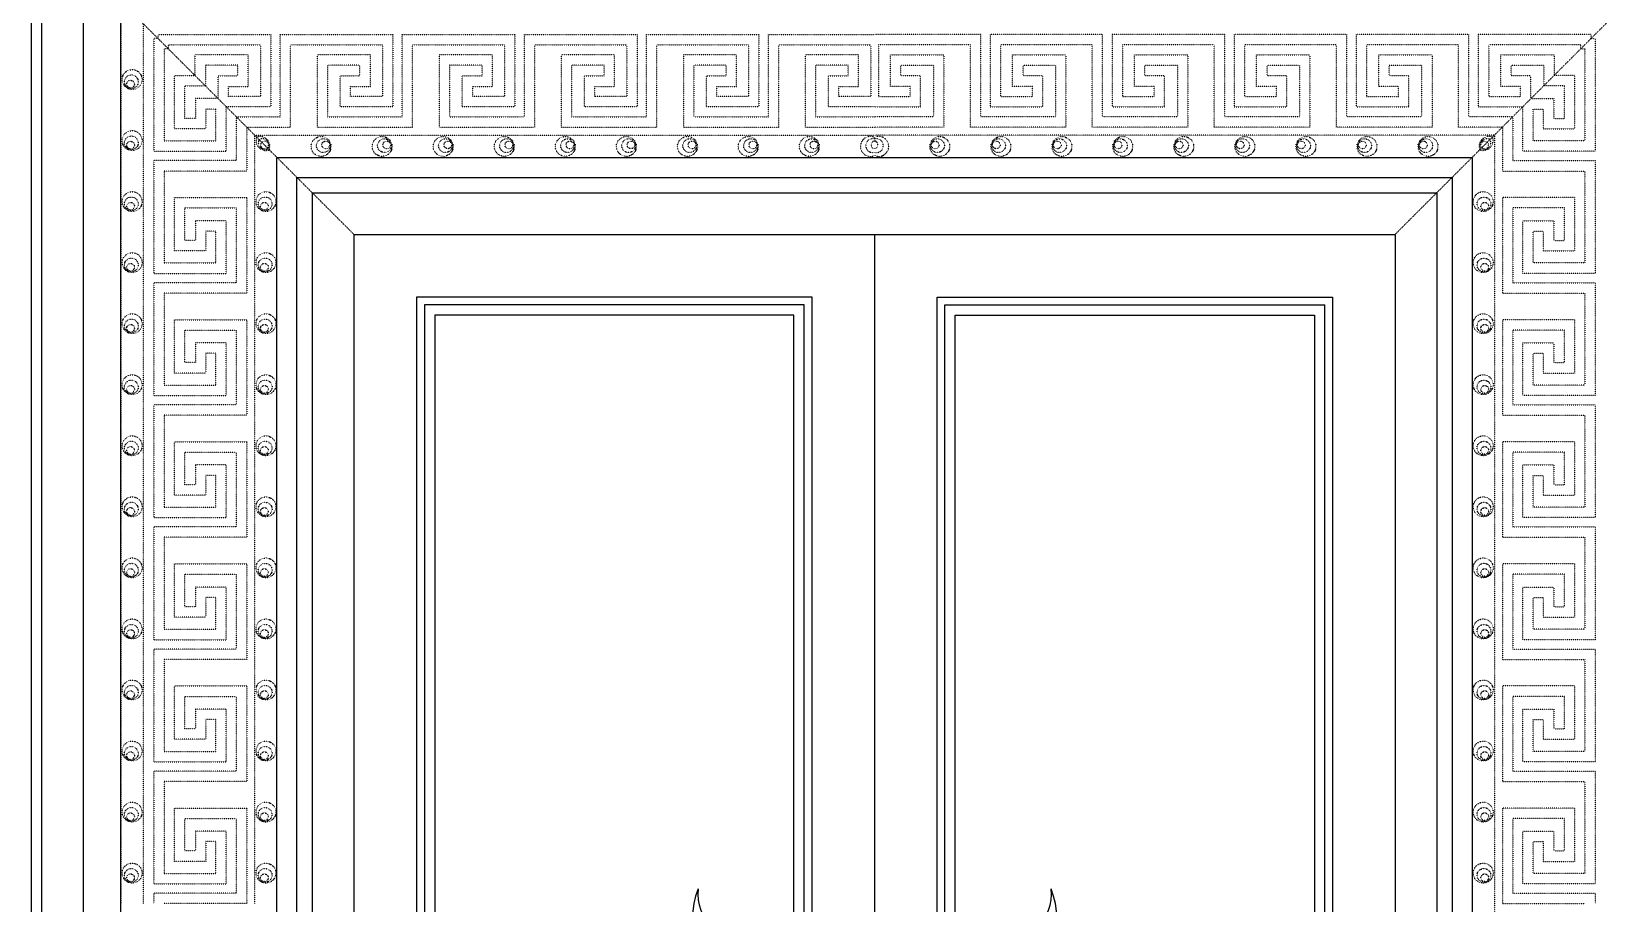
# Model space of a CAD drawing. Header units: millimetres. Extents: x 981 to 33574, y 16402 to 34985.
# Drawn here: x 29014 to 32029, y 31397 to 33073 of the extents above; entities that cross this region are included whole.
import ezdxf

# ---------------------------------------------------------------- set-up
doc = ezdxf.new("R2010")
doc.units = ezdxf.units.MM
doc.linetypes.add('DOT', pattern=[0.25, 0, -0.25])
doc.styles.add('DIM_FONT', font='SIMPLEX.shx', dxfattribs={"width": 0.8})
doc.styles.get("Standard").update_dxf_attribs({"font": 'arial.ttf'})

# ---------------------------------------------------------------- blocks, each defined once
blk = doc.blocks.new('A$C409B35DF')
for p, q in [((54.8, 0), (54.8, 3795)), ((74.8, 0), (74.8, 3775)), ((154.8, 0), (154.8, 3695)), ((226.6, 0), (226.6, 3677.5)), ((526.3, 0), (526.3, 3323.4)), ((526.3, 3323.4), (1674.8, 3323.4)), ((1674.8, 3323.4), (2823.2, 3323.4)), ((2823.2, 3323.4), (2823.2, 0)), ((564.8, 0), (564.8, 3285)), ((564.8, 3285), (2784.8, 3285)), ((2784.8, 3285), (2784.8, 0)), ((594.8, 0), (594.8, 3255)), ((594.8, 3255), (2754.8, 3255)), ((2754.8, 3255), (2754.8, 0)), ((674.8, 0), (674.8, 3175)), ((674.8, 3175), (2674.8, 3175)), ((1674.8, 3175), (1674.8, 0)), ((2674.8, 3175), (2674.8, 0)), ((1554.8, 3055), (794.8, 3055)), ((794.8, 3055), (794.8, 120)), ((1554.8, 1776.8), (1554.8, 3055)), ((1794.8, 1776.8), (1794.8, 3055)), ((1794.8, 3055), (2554.8, 3055)), ((2554.8, 3055), (2554.8, 120)), ((1539.8, 3040), (809.8, 3040)), ((809.8, 3040), (809.8, 135)), ((1519.8, 3020), (829.8, 3020)), ((829.8, 3020), (829.8, 155)), ((1519.8, 1804.5), (1519.8, 3020)), ((1539.8, 1791.1), (1539.8, 3040)), ((1809.8, 1791.1), (1809.8, 3040)), ((1809.8, 3040), (2539.8, 3040)), ((1829.8, 1804.5), (1829.8, 3020)), ((1829.8, 3020), (2519.8, 3020)), ((2519.8, 3020), (2519.8, 155)), ((2539.8, 135), (2539.8, 3040))]:
    blk.add_line(p, q)
at = {"linetype": 'DOT'}
for p, q in [((674.8, 3175), (54.8, 3795)), ((2674.8, 3175), (3294.8, 3795)), ((226.6, 3623.1), (226.6, 1889.4)), ((269.2, 3580.5), (269.2, 1889.4)), ((298, 3559.6), (514.7, 3559.6)), ((298, 3551.7), (298, 3559.6)), ((514.7, 3559.6), (514.7, 3420.6)), ((532.6, 3559.6), (749.3, 3559.6)), ((532.6, 3401.3), (532.6, 3559.6)), ((749.3, 3559.6), (749.3, 3420.6)), ((767.3, 3559.6), (983.9, 3559.6)), ((767.3, 3401.3), (767.3, 3559.6)), ((983.9, 3559.6), (983.9, 3420.6)), ((1001.9, 3559.6), (1218.5, 3559.6)), ((1001.9, 3401.3), (1001.9, 3559.6)), ((1218.5, 3559.6), (1218.5, 3420.6)), ((1236.5, 3559.6), (1452.7, 3559.6)), ((1236.5, 3401.3), (1236.5, 3559.6)), ((1452.7, 3559.6), (1452.7, 3420.6)), ((1470.7, 3559.6), (1674.8, 3559.6)), ((1470.7, 3401.3), (1470.7, 3559.6)), ((1878.8, 3559.6), (1674.8, 3559.6)), ((1878.8, 3401.3), (1878.8, 3559.6)), ((2113, 3559.6), (1896.8, 3559.6)), ((1896.8, 3559.6), (1896.8, 3420.6)), ((2113, 3401.3), (2113, 3559.6)), ((2347.6, 3559.6), (2131, 3559.6)), ((2131, 3559.6), (2131, 3420.6)), ((2347.6, 3401.3), (2347.6, 3559.6)), ((2582.2, 3559.6), (2365.6, 3559.6)), ((2365.6, 3559.6), (2365.6, 3420.6)), ((2582.2, 3401.3), (2582.2, 3559.6)), ((2816.9, 3559.6), (2600.2, 3559.6)), ((2600.2, 3559.6), (2600.2, 3420.6)), ((2816.9, 3401.3), (2816.9, 3559.6)), ((3051.5, 3559.6), (2834.8, 3559.6)), ((2834.8, 3559.6), (2834.8, 3420.6)), ((3051.5, 3551.7), (3051.5, 3559.6)), ((298, 3551.7), (290.1, 3551.7)), ((298, 3551.7), (290.1, 3551.7)), ((290.1, 3551.7), (290.1, 3335.1)), ((318, 3531.7), (310.1, 3531.7)), ((318, 3531.7), (310.1, 3531.7)), ((310.1, 3531.7), (310.1, 3355.1)), ((318, 3539.6), (494.7, 3539.6)), ((318, 3531.7), (318, 3539.6)), ((494.7, 3539.6), (494.7, 3440.6)), ((552.6, 3539.6), (729.3, 3539.6)), ((552.6, 3381.3), (552.6, 3539.6)), ((729.3, 3539.6), (729.3, 3440.6)), ((787.3, 3539.6), (963.9, 3539.6)), ((787.3, 3381.3), (787.3, 3539.6)), ((963.9, 3539.6), (963.9, 3440.6)), ((1021.9, 3539.6), (1198.5, 3539.6)), ((1021.9, 3381.3), (1021.9, 3539.6)), ((1198.5, 3539.6), (1198.5, 3440.6)), ((1256.5, 3539.6), (1432.7, 3539.6)), ((1256.5, 3381.3), (1256.5, 3539.6)), ((1432.7, 3539.6), (1432.7, 3440.6)), ((1490.7, 3539.6), (1667.3, 3539.6)), ((1490.7, 3381.3), (1490.7, 3539.6)), ((1667.3, 3539.6), (1667.3, 3440.6)), ((1858.8, 3539.6), (1682.2, 3539.6)), ((1682.2, 3539.6), (1682.2, 3440.6)), ((1858.8, 3381.3), (1858.8, 3539.6)), ((2093, 3539.6), (1916.8, 3539.6)), ((1916.8, 3539.6), (1916.8, 3440.6)), ((2093, 3381.3), (2093, 3539.6)), ((2327.6, 3539.6), (2151, 3539.6)), ((2151, 3539.6), (2151, 3440.6)), ((2327.6, 3381.3), (2327.6, 3539.6)), ((2562.2, 3539.6), (2385.6, 3539.6)), ((2385.6, 3539.6), (2385.6, 3440.6)), ((2562.2, 3381.3), (2562.2, 3539.6)), ((2796.9, 3539.6), (2620.2, 3539.6)), ((2620.2, 3539.6), (2620.2, 3440.6)), ((2796.9, 3381.3), (2796.9, 3539.6)), ((3031.5, 3539.6), (2854.8, 3539.6)), ((2854.8, 3539.6), (2854.8, 3440.6)), ((3031.5, 3531.7), (3031.5, 3539.6)), ((3031.5, 3531.7), (3039.4, 3531.7)), ((3039.4, 3531.7), (3039.4, 3355.1)), ((3051.5, 3551.7), (3059.4, 3551.7)), ((3059.4, 3551.7), (3059.4, 3335.1)), ((471.5, 3520.4), (369, 3520.4)), ((369, 3520.4), (369, 3480.8)), ((451.5, 3500.4), (389, 3500.4)), ((389, 3500.4), (389, 3460.8)), ((451.5, 3479.8), (451.5, 3500.4)), ((471.5, 3459.8), (471.5, 3520.4)), ((706.1, 3520.4), (603.6, 3520.4)), ((603.6, 3520.4), (603.6, 3381.3)), ((686.1, 3500.4), (623.6, 3500.4)), ((623.6, 3500.4), (623.6, 3401.3)), ((686.1, 3479.8), (686.1, 3500.4)), ((706.1, 3459.8), (706.1, 3520.4)), ((940.7, 3520.4), (838.2, 3520.4)), ((838.2, 3520.4), (838.2, 3381.3)), ((920.7, 3500.4), (858.2, 3500.4)), ((858.2, 3500.4), (858.2, 3401.3)), ((920.7, 3479.8), (920.7, 3500.4)), ((940.7, 3459.8), (940.7, 3520.4)), ((1175.3, 3520.4), (1072.8, 3520.4)), ((1072.8, 3520.4), (1072.8, 3381.3)), ((1155.3, 3500.4), (1092.8, 3500.4)), ((1092.8, 3500.4), (1092.8, 3401.3)), ((1155.3, 3479.8), (1155.3, 3500.4)), ((1175.3, 3459.8), (1175.3, 3520.4)), ((1409.5, 3520.4), (1307.5, 3520.4)), ((1307.5, 3520.4), (1307.5, 3381.3)), ((1389.9, 3500.4), (1327.5, 3500.4)), ((1327.5, 3500.4), (1327.5, 3401.3)), ((1389.9, 3479.8), (1389.9, 3500.4)), ((1409.5, 3459.8), (1409.5, 3520.4)), ((1644.1, 3520.4), (1541.6, 3520.4)), ((1541.6, 3520.4), (1541.6, 3381.3)), ((1624.1, 3500.4), (1561.6, 3500.4)), ((1561.6, 3500.4), (1561.6, 3401.3)), ((1624.1, 3479.8), (1624.1, 3500.4)), ((1644.1, 3459.8), (1644.1, 3520.4)), ((1705.4, 3520.4), (1807.9, 3520.4)), ((1705.4, 3459.8), (1705.4, 3520.4)), ((1725.4, 3479.8), (1725.4, 3500.4)), ((1725.4, 3500.4), (1787.9, 3500.4)), ((1787.9, 3500.4), (1787.9, 3401.3)), ((1807.9, 3520.4), (1807.9, 3381.3)), ((1940, 3520.4), (2042.5, 3520.4)), ((1940, 3459.8), (1940, 3520.4)), ((1960, 3479.8), (1960, 3500.4)), ((1960, 3500.4), (2022.5, 3500.4)), ((2022.5, 3500.4), (2022.5, 3401.3)), ((2042.5, 3520.4), (2042.5, 3381.3)), ((2174.2, 3520.4), (2276.7, 3520.4)), ((2174.2, 3459.8), (2174.2, 3520.4)), ((2194.2, 3479.8), (2194.2, 3500.4)), ((2194.2, 3500.4), (2256.7, 3500.4)), ((2256.7, 3500.4), (2256.7, 3401.3)), ((2276.7, 3520.4), (2276.7, 3381.3)), ((2408.8, 3520.4), (2511.3, 3520.4)), ((2408.8, 3459.8), (2408.8, 3520.4)), ((2428.8, 3479.8), (2428.8, 3500.4)), ((2428.8, 3500.4), (2491.3, 3500.4)), ((2491.3, 3500.4), (2491.3, 3401.3)), ((2511.3, 3520.4), (2511.3, 3381.3)), ((2643.4, 3520.4), (2745.9, 3520.4)), ((2643.4, 3459.8), (2643.4, 3520.4)), ((2663.4, 3479.8), (2663.4, 3500.4)), ((2663.4, 3500.4), (2725.9, 3500.4)), ((2725.9, 3500.4), (2725.9, 3401.3)), ((2745.9, 3520.4), (2745.9, 3381.3)), ((2878, 3520.4), (2980.5, 3520.4)), ((2878, 3459.8), (2878, 3520.4)), ((2898, 3479.8), (2898, 3500.4)), ((2898, 3500.4), (2960.5, 3500.4)), ((2960.5, 3500.4), (2960.5, 3460.8)), ((2980.5, 3520.4), (2980.5, 3480.8)), ((329.4, 3480.8), (369, 3480.8)), ((329.4, 3378.3), (329.4, 3480.8)), ((413.5, 3479.8), (451.5, 3479.8)), ((413.5, 3436.2), (413.5, 3479.8)), ((648.1, 3479.8), (686.1, 3479.8)), ((648.1, 3420.6), (648.1, 3479.8)), ((882.7, 3479.8), (920.7, 3479.8)), ((882.7, 3420.6), (882.7, 3479.8)), ((1117.4, 3479.8), (1155.3, 3479.8)), ((1117.4, 3420.6), (1117.4, 3479.8)), ((1352, 3479.8), (1389.9, 3479.8)), ((1352, 3420.6), (1352, 3479.8)), ((1586.2, 3479.8), (1624.1, 3479.8)), ((1586.2, 3420.6), (1586.2, 3479.8)), ((1763.3, 3479.8), (1725.4, 3479.8)), ((1763.3, 3420.6), (1763.3, 3479.8)), ((1998, 3479.8), (1960, 3479.8)), ((1998, 3420.6), (1998, 3479.8)), ((2232.1, 3479.8), (2194.2, 3479.8)), ((2232.1, 3420.6), (2232.1, 3479.8)), ((2466.8, 3479.8), (2428.8, 3479.8)), ((2466.8, 3420.6), (2466.8, 3479.8)), ((2701.4, 3479.8), (2663.4, 3479.8)), ((2701.4, 3420.6), (2701.4, 3479.8)), ((2936, 3479.8), (2898, 3479.8)), ((2936, 3436.2), (2936, 3479.8)), ((3020.1, 3480.8), (2980.5, 3480.8)), ((3020.1, 3378.3), (3020.1, 3480.8)), ((349.4, 3460.8), (389, 3460.8)), ((349.4, 3398.3), (349.4, 3460.8)), ((433.5, 3440.6), (433.5, 3459.8)), ((433.5, 3459.8), (471.5, 3459.8)), ((494.7, 3440.6), (433.5, 3440.6)), ((668.1, 3440.6), (668.1, 3459.8)), ((668.1, 3459.8), (706.1, 3459.8)), ((729.3, 3440.6), (668.1, 3440.6)), ((902.7, 3440.6), (902.7, 3459.8)), ((902.7, 3459.8), (940.7, 3459.8)), ((963.9, 3440.6), (902.7, 3440.6)), ((1137.4, 3440.6), (1137.4, 3459.8)), ((1137.4, 3459.8), (1175.3, 3459.8)), ((1198.5, 3440.6), (1137.4, 3440.6)), ((1372, 3440.6), (1372, 3459.8)), ((1372, 3459.8), (1409.5, 3459.8)), ((1432.7, 3440.6), (1372, 3440.6)), ((1606.2, 3440.6), (1606.2, 3459.8)), ((1606.2, 3459.8), (1644.1, 3459.8)), ((1667.3, 3440.6), (1606.2, 3440.6)), ((1682.2, 3440.6), (1743.3, 3440.6)), ((1743.3, 3459.8), (1705.4, 3459.8)), ((1743.3, 3440.6), (1743.3, 3459.8)), ((1916.8, 3440.6), (1978, 3440.6)), ((1978, 3459.8), (1940, 3459.8)), ((1978, 3440.6), (1978, 3459.8)), ((2151, 3440.6), (2212.1, 3440.6)), ((2212.1, 3459.8), (2174.2, 3459.8)), ((2212.1, 3440.6), (2212.1, 3459.8)), ((2385.6, 3440.6), (2446.8, 3440.6)), ((2446.8, 3459.8), (2408.8, 3459.8)), ((2446.8, 3440.6), (2446.8, 3459.8)), ((2620.2, 3440.6), (2681.4, 3440.6)), ((2681.4, 3459.8), (2643.4, 3459.8)), ((2681.4, 3440.6), (2681.4, 3459.8)), ((2854.8, 3440.6), (2916, 3440.6)), ((2916, 3459.8), (2878, 3459.8)), ((2916, 3440.6), (2916, 3459.8)), ((3000.1, 3460.8), (2960.5, 3460.8)), ((3000.1, 3398.3), (3000.1, 3460.8)), ((413.5, 3436.2), (369.9, 3436.2)), ((369.9, 3436.2), (369.9, 3398.3)), ((409.2, 3416.2), (389.9, 3416.2)), ((389.9, 3416.2), (389.9, 3378.3)), ((409.2, 3355.1), (409.2, 3416.2)), ((514.7, 3420.6), (429.2, 3420.6)), ((429.2, 3335.1), (429.2, 3420.6)), ((749.3, 3420.6), (648.1, 3420.6)), ((983.9, 3420.6), (882.7, 3420.6)), ((1218.5, 3420.6), (1117.4, 3420.6)), ((1452.7, 3420.6), (1352, 3420.6)), ((1674.8, 3420.6), (1586.2, 3420.6)), ((1674.8, 3420.6), (1763.3, 3420.6)), ((1896.8, 3420.6), (1998, 3420.6)), ((2131, 3420.6), (2232.1, 3420.6)), ((2365.6, 3420.6), (2466.8, 3420.6)), ((2600.2, 3420.6), (2701.4, 3420.6)), ((2834.8, 3420.6), (2920.3, 3420.6)), ((2920.3, 3335.1), (2920.3, 3420.6)), ((2936, 3436.2), (2979.6, 3436.2)), ((2940.3, 3355.1), (2940.3, 3416.2)), ((2940.3, 3416.2), (2959.6, 3416.2)), ((2959.6, 3416.2), (2959.6, 3378.3)), ((2979.6, 3436.2), (2979.6, 3398.3)), ((389.9, 3378.3), (329.4, 3378.3)), ((369.9, 3398.3), (349.4, 3398.3)), ((448.4, 3401.3), (532.6, 3401.3)), ((448.4, 3401.3), (448.4, 3317.1)), ((468.4, 3381.3), (552.6, 3381.3)), ((468.4, 3381.3), (468.4, 3297.1)), ((603.6, 3381.3), (787.3, 3381.3)), ((623.6, 3401.3), (767.3, 3401.3)), ((838.2, 3381.3), (1021.9, 3381.3)), ((858.2, 3401.3), (1001.9, 3401.3)), ((1072.8, 3381.3), (1256.5, 3381.3)), ((1092.8, 3401.3), (1236.5, 3401.3)), ((1307.5, 3381.3), (1490.7, 3381.3)), ((1327.5, 3401.3), (1470.7, 3401.3)), ((1541.6, 3381.3), (1674.8, 3381.3)), ((1561.6, 3401.3), (1674.8, 3401.3)), ((1787.9, 3401.3), (1674.8, 3401.3)), ((1807.9, 3381.3), (1674.8, 3381.3)), ((2042.5, 3381.3), (1858.8, 3381.3)), ((2022.5, 3401.3), (1878.8, 3401.3)), ((2276.7, 3381.3), (2093, 3381.3)), ((2256.7, 3401.3), (2113, 3401.3)), ((2511.3, 3381.3), (2327.6, 3381.3)), ((2491.3, 3401.3), (2347.6, 3401.3)), ((2745.9, 3381.3), (2562.2, 3381.3)), ((2725.9, 3401.3), (2582.2, 3401.3)), ((2881.1, 3381.3), (2796.9, 3381.3)), ((2901.1, 3401.3), (2816.9, 3401.3)), ((2881.1, 3381.3), (2881.1, 3297.1)), ((2901.1, 3401.3), (2901.1, 3317.1)), ((2959.6, 3378.3), (3020.1, 3378.3)), ((2979.6, 3398.3), (3000.1, 3398.3)), ((310.1, 3355.1), (409.2, 3355.1)), ((483.7, 3366), (1674.8, 3366)), ((483.7, 3366), (483.7, 1889.4)), ((2865.8, 3366), (1674.8, 3366)), ((2865.8, 3366), (2865.8, 0)), ((3039.4, 3355.1), (2940.3, 3355.1)), ((290.1, 3335.1), (429.2, 3335.1)), ((290.1, 3317.1), (290.1, 3100.5)), ((448.4, 3317.1), (290.1, 3317.1)), ((2901.1, 3317.1), (3059.4, 3317.1)), ((3059.4, 3335.1), (2920.3, 3335.1)), ((3059.4, 3317.1), (3059.4, 3100.5)), ((310.1, 3297.1), (310.1, 3120.5)), ((468.4, 3297.1), (310.1, 3297.1)), ((2881.1, 3297.1), (3039.4, 3297.1)), ((3039.4, 3297.1), (3039.4, 3120.5)), ((329.4, 3143.7), (329.4, 3246.1)), ((329.4, 3246.1), (468.4, 3246.1)), ((349.4, 3163.7), (349.4, 3226.1)), ((349.4, 3226.1), (448.4, 3226.1)), ((448.4, 3226.1), (448.4, 3082.5)), ((468.4, 3246.1), (468.4, 3062.5)), ((2881.1, 3246.1), (2881.1, 3062.5)), ((3020.1, 3246.1), (2881.1, 3246.1)), ((2901.1, 3226.1), (2901.1, 3082.5)), ((3000.1, 3226.1), (2901.1, 3226.1)), ((3000.1, 3163.7), (3000.1, 3226.1)), ((3020.1, 3143.7), (3020.1, 3246.1)), ((429.2, 3201.6), (369.9, 3201.6)), ((369.9, 3201.6), (369.9, 3163.7)), ((429.2, 3100.5), (429.2, 3201.6)), ((2920.3, 3100.5), (2920.3, 3201.6)), ((2920.3, 3201.6), (2979.6, 3201.6)), ((2979.6, 3201.6), (2979.6, 3163.7)), ((409.2, 3181.6), (389.9, 3181.6)), ((389.9, 3181.6), (389.9, 3143.7)), ((409.2, 3120.5), (409.2, 3181.6)), ((2940.3, 3120.5), (2940.3, 3181.6)), ((2940.3, 3181.6), (2959.6, 3181.6)), ((2959.6, 3181.6), (2959.6, 3143.7)), ((389.9, 3143.7), (329.4, 3143.7)), ((369.9, 3163.7), (349.4, 3163.7)), ((2959.6, 3143.7), (3020.1, 3143.7)), ((2979.6, 3163.7), (3000.1, 3163.7)), ((310.1, 3120.5), (409.2, 3120.5)), ((3039.4, 3120.5), (2940.3, 3120.5)), ((290.1, 3100.5), (429.2, 3100.5)), ((448.4, 3082.5), (290.1, 3082.5)), ((290.1, 3082.5), (290.1, 2865.8)), ((2901.1, 3082.5), (3059.4, 3082.5)), ((3059.4, 3100.5), (2920.3, 3100.5)), ((3059.4, 3082.5), (3059.4, 2865.8)), ((468.4, 3062.5), (310.1, 3062.5)), ((310.1, 3062.5), (310.1, 2885.8)), ((2881.1, 3062.5), (3039.4, 3062.5)), ((3039.4, 3062.5), (3039.4, 2885.8)), ((329.4, 2909), (329.4, 3011.5)), ((329.4, 3011.5), (468.4, 3011.5)), ((349.4, 2929), (349.4, 2991.5)), ((349.4, 2991.5), (448.4, 2991.5)), ((448.4, 2991.5), (448.4, 2847.9)), ((468.4, 3011.5), (468.4, 2827.9)), ((3020.1, 3011.5), (2881.1, 3011.5)), ((2881.1, 3011.5), (2881.1, 2827.9)), ((3000.1, 2991.5), (2901.1, 2991.5)), ((2901.1, 2991.5), (2901.1, 2847.9)), ((3000.1, 2929), (3000.1, 2991.5)), ((3020.1, 2909), (3020.1, 3011.5)), ((429.2, 2967), (369.9, 2967)), ((369.9, 2967), (369.9, 2929)), ((429.2, 2865.8), (429.2, 2967)), ((2920.3, 2865.8), (2920.3, 2967)), ((2920.3, 2967), (2979.6, 2967)), ((2979.6, 2967), (2979.6, 2929)), ((369.9, 2929), (349.4, 2929)), ((409.2, 2947), (389.9, 2947)), ((389.9, 2947), (389.9, 2909)), ((409.2, 2885.8), (409.2, 2947)), ((2940.3, 2885.8), (2940.3, 2947)), ((2940.3, 2947), (2959.6, 2947)), ((2959.6, 2947), (2959.6, 2909)), ((2979.6, 2929), (3000.1, 2929)), ((389.9, 2909), (329.4, 2909)), ((2959.6, 2909), (3020.1, 2909)), ((290.1, 2865.8), (429.2, 2865.8)), ((310.1, 2885.8), (409.2, 2885.8)), ((3059.4, 2865.8), (2920.3, 2865.8)), ((3039.4, 2885.8), (2940.3, 2885.8)), ((448.4, 2847.9), (290.1, 2847.9)), ((290.1, 2847.9), (290.1, 2631.2)), ((2901.1, 2847.9), (3059.4, 2847.9)), ((3059.4, 2847.9), (3059.4, 2631.2)), ((468.4, 2827.9), (310.1, 2827.9)), ((310.1, 2827.9), (310.1, 2651.2)), ((2881.1, 2827.9), (3039.4, 2827.9)), ((3039.4, 2827.9), (3039.4, 2651.2)), ((329.4, 2674.4), (329.4, 2776.9)), ((329.4, 2776.9), (468.4, 2776.9)), ((468.4, 2776.9), (468.4, 2593.3)), ((3020.1, 2776.9), (2881.1, 2776.9)), ((2881.1, 2776.9), (2881.1, 2593.3)), ((3020.1, 2674.4), (3020.1, 2776.9)), ((349.4, 2694.4), (349.4, 2756.9)), ((349.4, 2756.9), (448.4, 2756.9)), ((448.4, 2756.9), (448.4, 2613.3)), ((3000.1, 2756.9), (2901.1, 2756.9)), ((2901.1, 2756.9), (2901.1, 2613.3)), ((3000.1, 2694.4), (3000.1, 2756.9)), ((429.2, 2732.4), (369.9, 2732.4)), ((369.9, 2732.4), (369.9, 2694.4)), ((429.2, 2631.2), (429.2, 2732.4)), ((2920.3, 2732.4), (2979.6, 2732.4)), ((2920.3, 2631.2), (2920.3, 2732.4)), ((2979.6, 2732.4), (2979.6, 2694.4)), ((369.9, 2694.4), (349.4, 2694.4)), ((409.2, 2712.4), (389.9, 2712.4)), ((389.9, 2712.4), (389.9, 2674.4)), ((409.2, 2651.2), (409.2, 2712.4)), ((2940.3, 2651.2), (2940.3, 2712.4)), ((2940.3, 2712.4), (2959.6, 2712.4)), ((2959.6, 2712.4), (2959.6, 2674.4)), ((2979.6, 2694.4), (3000.1, 2694.4)), ((389.9, 2674.4), (329.4, 2674.4)), ((2959.6, 2674.4), (3020.1, 2674.4)), ((290.1, 2631.2), (429.2, 2631.2)), ((310.1, 2651.2), (409.2, 2651.2)), ((3059.4, 2631.2), (2920.3, 2631.2)), ((3039.4, 2651.2), (2940.3, 2651.2)), ((448.4, 2613.3), (290.1, 2613.3)), ((290.1, 2613.3), (290.1, 2396.6)), ((468.4, 2593.3), (310.1, 2593.3)), ((310.1, 2593.3), (310.1, 2416.6)), ((2881.1, 2593.3), (3039.4, 2593.3)), ((2901.1, 2613.3), (3059.4, 2613.3)), ((3039.4, 2593.3), (3039.4, 2416.6)), ((3059.4, 2613.3), (3059.4, 2396.6)), ((329.4, 2439.8), (329.4, 2542.3)), ((329.4, 2542.3), (468.4, 2542.3)), ((468.4, 2542.3), (468.4, 2358.6)), ((2881.1, 2542.3), (2881.1, 2358.6)), ((3020.1, 2542.3), (2881.1, 2542.3)), ((3020.1, 2439.8), (3020.1, 2542.3)), ((349.4, 2459.8), (349.4, 2522.3)), ((349.4, 2522.3), (448.4, 2522.3)), ((448.4, 2522.3), (448.4, 2378.6)), ((3000.1, 2522.3), (2901.1, 2522.3)), ((2901.1, 2522.3), (2901.1, 2378.6)), ((3000.1, 2459.8), (3000.1, 2522.3)), ((429.2, 2497.8), (369.9, 2497.8)), ((369.9, 2497.8), (369.9, 2459.8)), ((409.2, 2477.8), (389.9, 2477.8)), ((389.9, 2477.8), (389.9, 2439.8)), ((409.2, 2416.6), (409.2, 2477.8)), ((429.2, 2396.6), (429.2, 2497.8)), ((2920.3, 2396.6), (2920.3, 2497.8)), ((2920.3, 2497.8), (2979.6, 2497.8)), ((2940.3, 2416.6), (2940.3, 2477.8)), ((2940.3, 2477.8), (2959.6, 2477.8)), ((2959.6, 2477.8), (2959.6, 2439.8)), ((2979.6, 2497.8), (2979.6, 2459.8)), ((369.9, 2459.8), (349.4, 2459.8)), ((2979.6, 2459.8), (3000.1, 2459.8)), ((310.1, 2416.6), (409.2, 2416.6)), ((389.9, 2439.8), (329.4, 2439.8)), ((3039.4, 2416.6), (2940.3, 2416.6)), ((2959.6, 2439.8), (3020.1, 2439.8)), ((290.1, 2396.6), (429.2, 2396.6)), ((3059.4, 2396.6), (2920.3, 2396.6)), ((448.4, 2378.6), (290.1, 2378.6)), ((290.1, 2378.6), (290.1, 2162)), ((468.4, 2358.6), (310.1, 2358.6)), ((310.1, 2358.6), (310.1, 2182)), ((2881.1, 2358.6), (3039.4, 2358.6)), ((2901.1, 2378.6), (3059.4, 2378.6)), ((3039.4, 2358.6), (3039.4, 2182)), ((3059.4, 2378.6), (3059.4, 2162)), ((329.4, 2205.2), (329.4, 2307.7)), ((329.4, 2307.7), (468.4, 2307.7)), ((468.4, 2307.7), (468.4, 2124)), ((2881.1, 2307.7), (2881.1, 2124)), ((3020.1, 2307.7), (2881.1, 2307.7)), ((3020.1, 2205.2), (3020.1, 2307.7)), ((349.4, 2225.2), (349.4, 2287.7)), ((349.4, 2287.7), (448.4, 2287.7)), ((369.9, 2263.2), (369.9, 2225.2)), ((429.2, 2263.2), (369.9, 2263.2)), ((429.2, 2162), (429.2, 2263.2)), ((448.4, 2287.7), (448.4, 2144)), ((2901.1, 2287.7), (2901.1, 2144)), ((3000.1, 2287.7), (2901.1, 2287.7)), ((2920.3, 2263.2), (2979.6, 2263.2)), ((2920.3, 2162), (2920.3, 2263.2)), ((2979.6, 2263.2), (2979.6, 2225.2)), ((3000.1, 2225.2), (3000.1, 2287.7)), ((389.9, 2243.2), (389.9, 2205.2)), ((409.2, 2243.2), (389.9, 2243.2)), ((409.2, 2182), (409.2, 2243.2)), ((2940.3, 2243.2), (2959.6, 2243.2)), ((2940.3, 2182), (2940.3, 2243.2)), ((2959.6, 2243.2), (2959.6, 2205.2)), ((389.9, 2205.2), (329.4, 2205.2)), ((369.9, 2225.2), (349.4, 2225.2)), ((2959.6, 2205.2), (3020.1, 2205.2)), ((2979.6, 2225.2), (3000.1, 2225.2)), ((310.1, 2182), (409.2, 2182)), ((3039.4, 2182), (2940.3, 2182)), ((290.1, 2162), (429.2, 2162)), ((448.4, 2144), (290.1, 2144)), ((290.1, 2144), (290.1, 1927.4)), ((2901.1, 2144), (3059.4, 2144)), ((3059.4, 2162), (2920.3, 2162)), ((3059.4, 2144), (3059.4, 1927.4)), ((468.4, 2124), (310.1, 2124)), ((310.1, 2124), (310.1, 1947.4)), ((2881.1, 2124), (3039.4, 2124)), ((3039.4, 2124), (3039.4, 1947.4)), ((329.4, 1970.6), (329.4, 2073)), ((329.4, 2073), (468.4, 2073)), ((349.4, 1990.6), (349.4, 2053)), ((349.4, 2053), (448.4, 2053)), ((448.4, 2053), (448.4, 1909.4)), ((468.4, 2073), (468.4, 1889.4)), ((3020.1, 2073), (2881.1, 2073)), ((2881.1, 2073), (2881.1, 1889.4)), ((3000.1, 2053), (2901.1, 2053)), ((2901.1, 2053), (2901.1, 1909.4)), ((3000.1, 1990.6), (3000.1, 2053)), ((3020.1, 1970.6), (3020.1, 2073)), ((369.9, 2028.5), (369.9, 1990.6)), ((429.2, 2028.5), (369.9, 2028.5)), ((429.2, 1927.4), (429.2, 2028.5)), ((2920.3, 2028.5), (2979.6, 2028.5)), ((2920.3, 1927.4), (2920.3, 2028.5)), ((2979.6, 2028.5), (2979.6, 1990.6)), ((369.9, 1990.6), (349.4, 1990.6)), ((389.9, 2008.5), (389.9, 1970.6)), ((409.2, 2008.5), (389.9, 2008.5)), ((409.2, 1947.4), (409.2, 2008.5)), ((2940.3, 2008.5), (2959.6, 2008.5)), ((2940.3, 1947.4), (2940.3, 2008.5)), ((2959.6, 2008.5), (2959.6, 1970.6)), ((2979.6, 1990.6), (3000.1, 1990.6)), ((389.9, 1970.6), (329.4, 1970.6)), ((2959.6, 1970.6), (3020.1, 1970.6)), ((310.1, 1947.4), (409.2, 1947.4)), ((3039.4, 1947.4), (2940.3, 1947.4)), ((290.1, 1927.4), (429.2, 1927.4)), ((448.4, 1909.4), (290.1, 1909.4)), ((290.1, 1909.4), (290.1, 1889.4)), ((2901.1, 1909.4), (3059.4, 1909.4)), ((3059.4, 1927.4), (2920.3, 1927.4)), ((3059.4, 1909.4), (3059.4, 1889.4)), ((468.4, 1889.4), (310.1, 1889.4)), ((2881.1, 1889.4), (3039.4, 1889.4))]:
    blk.add_line(p, q, dxfattribs=at)
blk.add_lwpolyline([(526.3, 1889.4), (526.3, 3323.4), (1674.8, 3323.4), (2823.2, 3323.4), (2823.2, 0)], dxfattribs=at)
for centre, radius in [((248.3, 3473), 19.1), ((246.8, 3468.6), 13.2), ((245.3, 3464.2), 7.35), ((248.3, 3355.7), 19.1), ((246.8, 3351.3), 13.2), ((245.3, 3346.9), 7.35), ((611.3, 3344.4), 19.1), ((615.7, 3345.9), 13.2), ((620.2, 3347.3), 7.35), ((728.6, 3344.4), 19.1), ((733.1, 3345.9), 13.2), ((737.5, 3347.3), 7.35), ((845.9, 3344.4), 19.1), ((850.4, 3345.9), 13.2), ((854.8, 3347.3), 7.35), ((963.3, 3344.4), 19.1), ((967.7, 3345.9), 13.2), ((972.1, 3347.3), 7.35), ((1080.6, 3344.4), 19.1), ((1085, 3345.9), 13.2), ((1089.4, 3347.3), 7.35), ((1197.9, 3344.4), 19.1), ((1202.3, 3345.9), 13.2), ((1206.7, 3347.3), 7.35), ((1315.2, 3344.4), 19.1), ((1319.6, 3345.9), 13.2), ((1324, 3347.3), 7.35), ((1432, 3344.4), 19.1), ((1436.5, 3345.9), 13.2), ((1440.9, 3347.3), 7.35), ((1549.4, 3344.4), 19.1), ((1553.8, 3345.9), 13.2), ((1558.2, 3347.3), 7.35), ((1800.1, 3344.4), 19.1), ((1795.7, 3345.9), 13.2), ((1791.3, 3347.3), 7.35), ((1917.5, 3344.4), 19.1), ((1913, 3345.9), 13.2), ((1908.6, 3347.3), 7.35), ((2034.8, 3344.4), 19.1), ((2030.3, 3345.9), 13.2), ((2025.9, 3347.3), 7.35), ((2151.6, 3344.4), 19.1), ((2147.2, 3345.9), 13.2), ((2142.8, 3347.3), 7.35), ((2268.9, 3344.4), 19.1), ((2264.5, 3345.9), 13.2), ((2260.1, 3347.3), 7.35), ((2386.2, 3344.4), 19.1), ((2381.8, 3345.9), 13.2), ((2377.4, 3347.3), 7.35), ((2503.6, 3344.4), 19.1), ((2499.1, 3345.9), 13.2), ((2494.7, 3347.3), 7.35), ((2620.9, 3344.4), 19.1), ((2616.4, 3345.9), 13.2), ((2612, 3347.3), 7.35), ((2738.2, 3344.4), 19.1), ((2733.8, 3345.9), 13.2), ((2729.3, 3347.3), 7.35), ((248.3, 3238.4), 19.1), ((505.4, 3238.4), 19.1), ((2844.2, 3238.4), 19.1), ((246.8, 3234), 13.2), ((245.3, 3229.6), 7.35), ((503.9, 3234), 13.2), ((502.4, 3229.6), 7.35), ((2845.6, 3234), 13.2), ((2847.1, 3229.6), 7.35), ((248.3, 3121.1), 19.1), ((505.4, 3121.1), 19.1), ((2844.2, 3121.1), 19.1), ((246.8, 3116.7), 13.2), ((245.3, 3112.3), 7.35), ((503.9, 3116.7), 13.2), ((502.4, 3112.3), 7.35), ((2845.6, 3116.7), 13.2), ((2847.1, 3112.3), 7.35), ((248.3, 3003.8), 19.1), ((505.4, 3003.8), 19.1), ((2844.2, 3003.8), 19.1), ((246.8, 2999.4), 13.2), ((245.3, 2995), 7.35), ((503.9, 2999.4), 13.2), ((502.4, 2995), 7.35), ((2845.6, 2999.4), 13.2), ((2847.1, 2995), 7.35), ((248.3, 2886.5), 19.1), ((246.8, 2882.1), 13.2), ((505.4, 2886.5), 19.1), ((503.9, 2882.1), 13.2), ((2844.2, 2886.5), 19.1), ((2845.6, 2882.1), 13.2), ((245.3, 2877.7), 7.35), ((502.4, 2877.7), 7.35), ((2847.1, 2877.7), 7.35), ((248.3, 2769.2), 19.1), ((246.8, 2764.8), 13.2), ((505.4, 2769.2), 19.1), ((503.9, 2764.8), 13.2), ((2844.2, 2769.2), 19.1), ((2845.6, 2764.8), 13.2), ((245.3, 2760.4), 7.35), ((502.4, 2760.4), 7.35), ((2847.1, 2760.4), 7.35), ((248.3, 2651.9), 19.1), ((246.8, 2647.5), 13.2), ((505.4, 2651.9), 19.1), ((503.9, 2647.5), 13.2), ((2844.2, 2651.9), 19.1), ((2845.6, 2647.5), 13.2), ((245.3, 2643), 7.35), ((502.4, 2643), 7.35), ((2847.1, 2643), 7.35), ((248.3, 2534.6), 19.1), ((246.8, 2530.2), 13.2), ((245.3, 2525.7), 7.35), ((505.4, 2534.6), 19.1), ((503.9, 2530.2), 13.2), ((502.4, 2525.7), 7.35), ((2844.2, 2534.6), 19.1), ((2845.6, 2530.2), 13.2), ((2847.1, 2525.7), 7.35), ((248.3, 2417.3), 19.1), ((246.8, 2412.8), 13.2), ((245.3, 2408.4), 7.35), ((505.4, 2417.3), 19.1), ((503.9, 2412.8), 13.2), ((502.4, 2408.4), 7.35), ((2844.2, 2417.3), 19.1), ((2845.6, 2412.8), 13.2), ((2847.1, 2408.4), 7.35), ((248.3, 2299.9), 19.1), ((246.8, 2295.5), 13.2), ((245.3, 2291.1), 7.35), ((505.4, 2299.9), 19.1), ((503.9, 2295.5), 13.2), ((502.4, 2291.1), 7.35), ((2844.2, 2299.9), 19.1), ((2845.6, 2295.5), 13.2), ((2847.1, 2291.1), 7.35), ((248.3, 2182.6), 19.1), ((505.4, 2182.6), 19.1), ((2844.2, 2182.6), 19.1), ((246.8, 2178.2), 13.2), ((245.3, 2173.8), 7.35), ((503.9, 2178.2), 13.2), ((502.4, 2173.8), 7.35), ((2845.6, 2178.2), 13.2), ((2847.1, 2173.8), 7.35), ((248.3, 2065.3), 19.1), ((505.4, 2065.3), 19.1), ((2844.2, 2065.3), 19.1), ((246.8, 2060.9), 13.2), ((245.3, 2056.5), 7.35), ((503.9, 2060.9), 13.2), ((502.4, 2056.5), 7.35), ((2845.6, 2060.9), 13.2), ((2847.1, 2056.5), 7.35), ((248.3, 1948), 19.1), ((505.4, 1948), 19.1), ((2844.2, 1948), 19.1), ((246.8, 1943.6), 13.2), ((245.3, 1939.2), 7.35), ((503.9, 1943.6), 13.2), ((502.4, 1939.2), 7.35), ((2845.6, 1943.6), 13.2), ((2847.1, 1939.2), 7.35)]:
    blk.add_circle(centre, radius, dxfattribs=at)
for centre, radius, start, end in [((505.4, 3355.7), 19.1, 159.7751, 290.2249), ((494, 3344.4), 19.1, 339.7751, 110.2249), ((503.9, 3351.3), 13.2, 151.9102, 298.0898), ((498.4, 3345.9), 13.2, 331.9102, 118.0898), ((502.4, 3346.9), 7.35, 132.57, 317.43), ((502.8, 3347.3), 7.35, 312.57, 137.43), ((1666.7, 3344.4), 19.1, 64.9779, 295.0221), ((1671.1, 3345.9), 13.2, 73.8955, 286.1045), ((1675.5, 3347.3), 7.35, 95.8028, 264.1972), ((1682.8, 3344.4), 19.1, 244.9779, 115.0221), ((1678.4, 3345.9), 13.2, 253.8955, 106.1045), ((1674, 3347.3), 7.35, 275.8028, 84.1972), ((2855.5, 3344.4), 19.1, 69.7751, 200.2249), ((2844.2, 3355.7), 19.1, 249.7751, 20.2249), ((2851.1, 3345.9), 13.2, 61.9102, 208.0898), ((2846.7, 3347.3), 7.35, 42.57, 227.43), ((2845.6, 3351.3), 13.2, 241.9102, 28.0898), ((2847.1, 3346.9), 7.35, 222.57, 47.43)]:
    blk.add_arc(centre, radius, start, end, dxfattribs=at)
for centre, radius, start, end in [((1493.7, 1858.5), 168.8, 159.4774, 237.2893), ((1426.2, 1908.6), 91.1, 174.2607, 278.4619), ((1923.4, 1908.9), 91.4, 261.5172, 5.5159), ((1855.9, 1858.8), 169, 302.6206, 20.3847)]:
    blk.add_arc(centre, radius, start, end)
at = {"linetype": 'DOT', "width": 0.8, "flags": 9}
for tag in ['XSIZE', 'YSIZE']:
    blk.add_attdef(tag, (526.3, 950.9), '', height=3, rotation=270, dxfattribs=at)
at = {"style": 'DIM_FONT', "oblique": -180, "text_generation_flag": 4, "width": 0.8, "flags": 9}
for tag in ['XSIZE', 'YSIZE']:
    blk.add_attdef(tag, (1617.7, 377.5), '', height=0.5, rotation=180, dxfattribs=at)
at = {"style": 'DIM_FONT', "width": 0.8, "flags": 9}
for tag in ['YSIZE', 'XSIZE']:
    blk.add_attdef(tag, (1731.8, 377.5), '', height=0.5, dxfattribs=at)
blk = doc.blocks.new('A$C527B538A')
blk.add_blockref('A$C409B35DF', (0, 0))

msp = doc.modelspace()

# ---------------------------------------------------------------- block references
msp.add_blockref('A$C527B538A', (28959.7, 29507.9))

doc.saveas('drawing.dxf')
